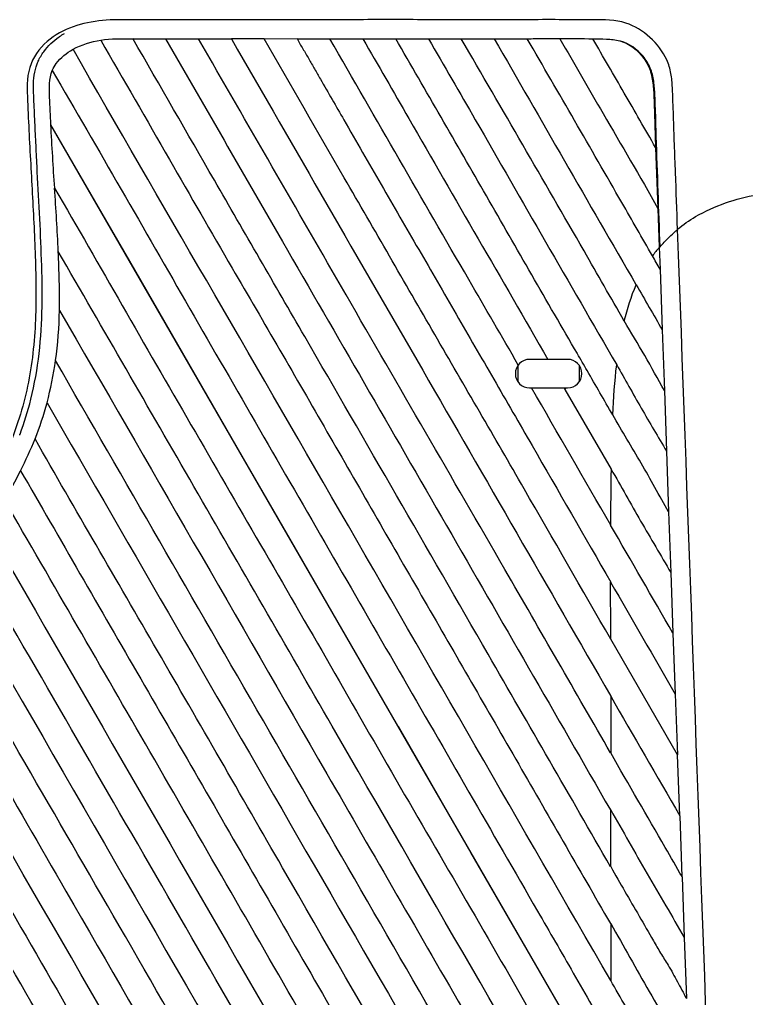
# Model space of a CAD drawing. Header units: millimetres. Extents: x 7426 to 8300, y 123 to 421.
# Drawn here: x 8181.09 to 8190.66, y 340.85 to 353.74 of the extents above; entities that cross this region are included whole.
import ezdxf

# ---------------------------------------------------------------- set-up
doc = ezdxf.new("R2010")
doc.units = ezdxf.units.MM
doc.layers.add('20_ALL_FEATURES', color=7, linetype='Continuous')

msp = doc.modelspace()

# ---------------------------------------------------------------- linework, layer by layer
at = {"layer": '20_ALL_FEATURES', "color": 7, "linetype": 'Continuous'}
for p, q in [((8182.576, 353.49), (8183.009, 353.49)), ((8183.009, 353.49), (8183.443, 353.49)), ((8183.296, 353.49), (8183.443, 353.49)), ((8183.443, 353.49), (8183.876, 353.49)), ((8184.309, 353.49), (8183.876, 353.49)), ((8184.309, 353.49), (8184.742, 353.491)), ((8184.742, 353.49), (8185.175, 353.49)), ((8185.175, 353.49), (8185.608, 353.49)), ((8185.608, 353.49), (8186.04, 353.49)), ((8186.041, 353.49), (8186.473, 353.49)), ((8186.473, 353.49), (8186.907, 353.49)), ((8186.907, 353.49), (8187.337, 353.49)), ((8188.874, 339.589), (8181.498, 352.358)), ((8189.466, 352.056), (8189.495, 351.256)), ((8189.495, 351.256), (8189.514, 350.743)), ((8189.514, 350.743), (8189.526, 350.75)), ((8189.514, 350.743), (8189.524, 350.456)), ((8189.524, 350.456), (8189.554, 349.656)), ((8189.553, 349.656), (8189.582, 348.856)), ((8187.65, 349.182), (8187.65, 348.978)), ((8188.306, 349.268), (8187.806, 349.268)), ((8188.462, 348.977), (8188.462, 349.184)), ((8187.806, 348.893), (8188.306, 348.893)), ((8188.261, 348.892), (8188.272, 348.873)), ((8188.263, 348.893), (8188.274, 348.874)), ((8188.272, 348.873), (8188.879, 347.822)), ((8189.582, 348.856), (8189.61, 348.058)), ((8189.61, 348.058), (8189.638, 347.259)), ((8189.638, 347.259), (8189.666, 346.46)), ((8189.666, 346.46), (8189.695, 345.661)), ((8189.754, 344.059), (8188.875, 345.581)), ((8189.695, 345.66), (8189.724, 344.861)), ((8188.874, 344.833), (8188.874, 344.085)), ((8189.724, 344.86), (8189.754, 344.059)), ((8189.783, 343.258), (8189.754, 344.059)), ((8188.874, 342.588), (8188.874, 343.336)), ((8189.783, 343.258), (8189.813, 342.455)), ((8189.814, 342.455), (8189.843, 341.654)), ((8188.874, 341.838), (8188.874, 341.089)), ((8189.843, 341.654), (8189.873, 340.852))]:
    msp.add_line(p, q, dxfattribs=at)
for points in [[(8184.742, 353.491), (8184.885, 353.49), (8185.175, 353.49)], [(8185.608, 353.49), (8185.752, 353.49), (8185.896, 353.49), (8186.04, 353.49)], [(8186.473, 353.49), (8186.617, 353.49), (8186.761, 353.49)], [(8185.32, 345.742), (8184.649, 346.902), (8184.038, 347.961), (8183.403, 349.059), (8182.919, 349.899), (8182.537, 350.561), (8182.221, 351.107), (8181.498, 352.358)], [(8188.874, 339.589), (8188.333, 340.522), (8187.82, 341.407), (8187.031, 342.774), (8186.077, 344.431)]]:
    msp.add_lwpolyline(points, dxfattribs=at)
for centre, radius, start, end in [((8182.134, 352.753), 0.926, 119.8963, 124.7384), ((8190.841, 349.607), 1.747, 139.4308, 144.1845), ((8161.874, 334.552), 31.898, 29.9072, 30.2662), ((8121.201, 310.084), 77.856, 30.09139, 30.28087), ((8187.806, 349.08), 0.188, 90, 270), ((8188.306, 349.08), 0.188, 270, 90), ((8177.024, 349.798), 4.34, 339.5767, 345.9142), ((8177.338, 349.8), 4.255, 338.2107, 344.9821), ((8176.696, 349.914), 4.687, 339.4383, 339.6469), ((8176.439, 350.167), 5.226, 333.0762, 338.1326), ((8236.425, 347.001), 47.553, 179.0103, 179.8992), ((7892.473, 345.612), 296.401, 359.99412, 0.13947)]:
    msp.add_arc(centre, radius, start, end, dxfattribs=at)
for points, knots in [([(8189.074, 353.696), (8188.935, 353.742), (8188.634, 353.737), (8188.197, 353.742), (8187.755, 353.74), (8187.169, 353.74), (8186.438, 353.741), (8185.565, 353.741), (8184.699, 353.74), (8183.982, 353.741), (8183.415, 353.74), (8182.997, 353.74), (8182.585, 353.74), (8182.18, 353.743), (8181.786, 353.666), (8181.425, 353.476), (8181.169, 353.114), (8181.191, 352.668), (8181.21, 352.229), (8181.235, 351.785), (8181.26, 351.342), (8181.288, 350.751), (8181.315, 350.013), (8181.259, 349.131), (8181.04, 348.29), (8180.794, 347.775), (8180.66, 347.532)], [0, 0, 0, 0, 0.031855, 0.063847, 0.095805, 0.127721, 0.191383, 0.254749, 0.317674, 0.379903, 0.410631, 0.441003, 0.470902, 0.500195, 0.528887, 0.557441, 0.587276, 0.619223, 0.651398, 0.683576, 0.715753, 0.747936, 0.81231, 0.876466, 0.93945, 1, 1, 1, 1]), ([(8189.755, 350.981), (8189.746, 351.23), (8189.733, 351.603), (8189.714, 352.101), (8189.701, 352.474), (8189.691, 352.785), (8189.676, 353.034), (8189.601, 353.273), (8189.407, 353.524), (8189.191, 353.657), (8189.074, 353.696)], [0, 0, 0, 0, 0.250786, 0.376171, 0.501541, 0.626884, 0.689505, 0.751991, 0.876159, 1, 1, 1, 1]), ([(8181.234, 348.742), (8181.333, 349.138), (8181.395, 349.758), (8181.377, 350.578), (8181.349, 351.196), (8181.32, 351.711), (8181.3, 352.122), (8181.285, 352.431), (8181.274, 352.689), (8181.265, 352.895), (8181.282, 353.048), (8181.323, 353.194), (8181.424, 353.36), (8181.529, 353.461), (8181.606, 353.514)], [0, 0, 0, 0, 0.250602, 0.376897, 0.503176, 0.629437, 0.692569, 0.755701, 0.818832, 0.850379, 0.881886, 0.912802, 0.942673, 1, 1, 1, 1]), ([(8182.154, 353.472), (8182.458, 352.949), (8183.033, 351.945), (8183.818, 350.584), (8184.515, 349.392), (8185.344, 347.955), (8186.378, 346.159), (8187.626, 344.001), (8188.454, 342.559), (8188.871, 341.837)], [0, 0, 0, 0, 0.13511, 0.258207, 0.351022, 0.443375, 0.628556, 0.813773, 1, 1, 1, 1]), ([(8188.873, 342.587), (8188.335, 343.52), (8186.993, 345.847), (8185.254, 348.86), (8183.688, 351.56), (8182.937, 352.87), (8182.578, 353.491)], [0, 0, 0, 0, 0.256444, 0.640184, 0.828976, 1, 1, 1, 1]), ([(8183.009, 353.489), (8183.523, 352.601), (8184.754, 350.462), (8186.713, 347.08), (8188.151, 344.582), (8188.871, 343.335)], [0, 0, 0, 0, 0.262751, 0.631395, 1, 1, 1, 1]), ([(8188.873, 344.085), (8188.409, 344.89), (8187.251, 346.903), (8185.432, 350.032), (8184.092, 352.366), (8183.443, 353.49)], [0, 0, 0, 0, 0.256677, 0.641432, 1, 1, 1, 1]), ([(8183.876, 353.49), (8184.714, 352.033), (8186.384, 349.15), (8188.049, 346.263), (8188.875, 344.833)], [0, 0, 0, 0, 0.504433, 1, 1, 1, 1]), ([(8188.875, 345.581), (8188.494, 346.241), (8187.726, 347.582), (8186.549, 349.604), (8185.41, 351.582), (8184.658, 352.878), (8184.308, 353.49)], [0, 0, 0, 0, 0.250145, 0.507755, 0.76853, 1, 1, 1, 1]), ([(8184.742, 353.491), (8184.763, 353.444), (8184.819, 353.358), (8184.896, 353.225), (8184.972, 353.091), (8185.075, 352.914), (8185.203, 352.69), (8185.389, 352.369), (8185.605, 351.995), (8185.934, 351.426), (8186.344, 350.715), (8186.838, 349.861), (8187.337, 349), (8188.017, 347.825), (8188.529, 346.933), (8188.875, 346.334)], [0, 0, 0, 0, 0.018546, 0.037131, 0.055747, 0.074375, 0.111703, 0.149199, 0.209176, 0.268504, 0.387733, 0.507126, 0.626558, 0.748863, 1, 1, 1, 1]), ([(8187.657, 349.193), (8187.439, 349.569), (8186.609, 351), (8185.782, 352.432), (8185.174, 353.49)], [0, 0, 0, 0, 0.262561, 1, 1, 1, 1]), ([(8185.608, 353.49), (8185.81, 353.14), (8186.622, 351.732), (8187.435, 350.325), (8188.046, 349.267)], [0, 0, 0, 0, 0.24875, 1, 1, 1, 1]), ([(8188.435, 349.343), (8188.032, 350.033), (8187.239, 351.419), (8186.441, 352.801), (8186.041, 353.49)], [0, 0, 0, 0, 0.501077, 1, 1, 1, 1]), ([(8186.473, 353.49), (8186.679, 353.134), (8187.195, 352.244), (8188.016, 350.81), (8188.641, 349.736), (8188.953, 349.196)], [0, 0, 0, 0, 0.248474, 0.622472, 1, 1, 1, 1]), ([(8189.053, 349.772), (8188.876, 350.08), (8188.166, 351.322), (8187.444, 352.558), (8186.906, 353.49)], [0, 0, 0, 0, 0.248086, 1, 1, 1, 1]), ([(8187.337, 353.49), (8187.65, 352.956), (8188.267, 351.871), (8188.896, 350.792), (8189.21, 350.246)], [0, 0, 0, 0, 0.495497, 1, 1, 1, 1]), ([(8187.772, 353.489), (8187.844, 353.49), (8187.989, 353.496), (8188.133, 353.491), (8188.206, 353.491)], [0, 0, 0, 0, 0.499869, 1, 1, 1, 1]), ([(8189.425, 350.629), (8189.29, 350.863), (8188.742, 351.818), (8188.192, 352.772), (8187.773, 353.49)], [0, 0, 0, 0, 0.245249, 1, 1, 1, 1]), ([(8188.205, 353.49), (8188.395, 353.163), (8188.822, 352.416), (8189.261, 351.676), (8189.495, 351.256)], [0, 0, 0, 0, 0.440498, 1, 1, 1, 1]), ([(8188.639, 353.49), (8188.698, 353.489), (8188.817, 353.486), (8188.938, 353.478), (8188.995, 353.462)], [0, 0, 0, 0, 0.500514, 1, 1, 1, 1]), ([(8189.466, 352.057), (8189.328, 352.296), (8189.055, 352.775), (8188.775, 353.251), (8188.639, 353.49)], [0, 0, 0, 0, 0.50043, 1, 1, 1, 1]), ([(8188.995, 353.462), (8189.121, 353.426), (8189.291, 353.294), (8189.411, 353.056), (8189.438, 352.856), (8189.447, 352.656), (8189.454, 352.39), (8189.461, 352.19), (8189.466, 352.057)], [0, 0, 0, 0, 0.246117, 0.371272, 0.496767, 0.622542, 0.748351, 1, 1, 1, 1]), ([(8189.526, 350.75), (8189.516, 350.992), (8189.501, 351.477), (8189.477, 352.082), (8189.467, 352.506), (8189.456, 352.748), (8189.447, 352.93), (8189.403, 353.108), (8189.276, 353.314), (8189.119, 353.426), (8189.005, 353.459)], [0, 0, 0, 0, 0.25074, 0.501466, 0.626808, 0.689468, 0.752114, 0.814544, 0.876925, 1, 1, 1, 1]), ([(8181.517, 353.073), (8181.531, 353.105), (8181.596, 353.22), (8181.705, 353.304), (8181.79, 353.351)], [0, 0, 0, 0, 0.259778, 1, 1, 1, 1]), ([(8188.874, 341.089), (8187.682, 343.148), (8185.33, 347.24), (8182.957, 351.321), (8181.79, 353.351)], [0, 0, 0, 0, 0.503911, 1, 1, 1, 1]), ([(8181.498, 352.358), (8181.492, 352.478), (8181.482, 352.713), (8181.471, 352.964), (8181.517, 353.073)], [0, 0, 0, 0, 0.503167, 1, 1, 1, 1]), ([(8181.517, 353.073), (8182.124, 352.029), (8183.336, 349.92), (8185.166, 346.753), (8186.696, 344.11), (8187.765, 342.252), (8188.389, 341.175), (8188.706, 340.618), (8188.874, 340.336)], [0, 0, 0, 0, 0.246379, 0.495957, 0.746089, 0.869228, 0.933175, 1, 1, 1, 1]), ([(8181.547, 351.522), (8181.848, 351.009), (8182.441, 349.967), (8183.346, 348.401), (8184.264, 346.822), (8185.183, 345.232), (8186.099, 343.633), (8187.342, 341.509), (8188.256, 339.904), (8188.874, 338.838)], [0, 0, 0, 0, 0.121737, 0.245501, 0.370375, 0.495872, 0.621715, 0.747735, 1, 1, 1, 1]), ([(8189.755, 350.981), (8189.829, 351.043), (8190.147, 351.263), (8190.523, 351.384), (8190.805, 351.438)], [0, 0, 0, 0, 0.250821, 1, 1, 1, 1]), ([(8189.526, 350.75), (8189.543, 350.77), (8189.615, 350.851), (8189.694, 350.926), (8189.757, 350.979)], [0, 0, 0, 0, 0.242345, 1, 1, 1, 1]), ([(8190.542, 329.284), (8190.412, 332.9), (8190.148, 340.132), (8189.889, 347.364), (8189.755, 350.981)], [0, 0, 0, 0, 0.49993, 1, 1, 1, 1]), ([(8188.874, 338.088), (8187.65, 340.205), (8185.819, 343.373), (8183.396, 347.575), (8182.19, 349.657), (8181.595, 350.69)], [0, 0, 0, 0, 0.503958, 0.754312, 1, 1, 1, 1]), ([(8181.611, 349.913), (8182.79, 347.881), (8184.573, 344.779), (8186.997, 340.589), (8188.241, 338.429), (8188.873, 337.336)], [0, 0, 0, 0, 0.485255, 0.739105, 1, 1, 1, 1]), ([(8189.582, 348.856), (8189.494, 349.009), (8189.327, 349.32), (8189.141, 349.62), (8189.053, 349.773)], [0, 0, 0, 0, 0.500035, 1, 1, 1, 1]), ([(8188.873, 336.584), (8188.261, 337.644), (8185.824, 341.866), (8183.384, 346.087), (8181.559, 349.251)], [0, 0, 0, 0, 0.25082, 1, 1, 1, 1]), ([(8188.953, 349.196), (8189.062, 349.006), (8189.273, 348.622), (8189.5, 348.247), (8189.61, 348.058)], [0, 0, 0, 0, 0.49998, 1, 1, 1, 1]), ([(8181.447, 348.697), (8182.585, 346.73), (8184.879, 342.757), (8187.176, 338.787), (8188.327, 336.78)], [0, 0, 0, 0, 0.495521, 1, 1, 1, 1]), ([(8189.638, 347.259), (8189.515, 347.472), (8189.281, 347.904), (8189.024, 348.323), (8188.901, 348.536)], [0, 0, 0, 0, 0.500036, 1, 1, 1, 1]), ([(8187.877, 336.808), (8186.764, 338.728), (8185.11, 341.604), (8182.917, 345.41), (8181.822, 347.288), (8181.289, 348.22)], [0, 0, 0, 0, 0.505097, 0.755425, 1, 1, 1, 1]), ([(8181.098, 347.801), (8181.361, 347.35), (8181.886, 346.435), (8182.956, 344.584), (8184.315, 342.241), (8185.67, 339.879), (8186.768, 337.987), (8187.323, 337.042), (8187.596, 336.567)], [0, 0, 0, 0, 0.120659, 0.243888, 0.494216, 0.746778, 0.873349, 1, 1, 1, 1]), ([(8188.88, 347.822), (8189.011, 347.595), (8189.264, 347.136), (8189.535, 346.687), (8189.666, 346.46)], [0, 0, 0, 0, 0.499987, 1, 1, 1, 1]), ([(8188.873, 333.585), (8188.202, 334.76), (8186.841, 337.099), (8184.821, 340.607), (8182.836, 344.047), (8181.525, 346.313), (8180.886, 347.417)], [0, 0, 0, 0, 0.254053, 0.508311, 0.760307, 1, 1, 1, 1]), ([(8180.659, 347.06), (8182.012, 344.719), (8184.75, 339.972), (8187.494, 335.229), (8188.879, 332.822)], [0, 0, 0, 0, 0.493361, 1, 1, 1, 1]), ([(8187.245, 334.905), (8186.66, 335.918), (8184.389, 339.861), (8182.115, 343.802), (8180.42, 346.726)], [0, 0, 0, 0, 0.257246, 1, 1, 1, 1]), ([(8180.17, 346.409), (8181.618, 343.91), (8183.802, 340.114), (8186.754, 335.016), (8188.251, 332.412), (8189.008, 331.102)], [0, 0, 0, 0, 0.490201, 0.743214, 1, 1, 1, 1]), ([(8190.337, 328.05), (8189.441, 329.578), (8188.132, 331.89), (8186.353, 334.952), (8184.589, 338.002), (8182.451, 341.725), (8180.739, 344.673), (8179.912, 346.106)], [0, 0, 0, 0, 0.25493, 0.382319, 0.509529, 0.761853, 1, 1, 1, 1]), ([(8179.644, 345.821), (8180.327, 344.635), (8182.113, 341.545), (8184.176, 337.971), (8185.834, 335.099), (8186.956, 333.169), (8187.79, 331.715), (8188.348, 330.747)], [0, 0, 0, 0, 0.235864, 0.615183, 0.711144, 0.807367, 1, 1, 1, 1]), ([(8187.897, 330.772), (8186.403, 333.361), (8183.561, 338.291), (8180.711, 343.216), (8179.364, 345.556)], [0, 0, 0, 0, 0.525394, 1, 1, 1, 1]), ([(8179.067, 345.319), (8179.721, 344.18), (8180.744, 342.417), (8181.943, 340.329), (8182.684, 339.062), (8183.24, 338.093), (8183.805, 337.122), (8184.365, 336.144), (8184.929, 335.164), (8186.067, 333.205), (8187.004, 331.564), (8187.762, 330.255)], [0, 0, 0, 0, 0.226551, 0.351558, 0.415344, 0.479646, 0.544271, 0.609116, 0.674102, 0.73918, 1, 1, 1, 1]), ([(8187.343, 330.229), (8187.253, 330.394), (8187.059, 330.716), (8186.69, 331.369), (8186.22, 332.18), (8185.658, 333.154), (8184.907, 334.449), (8183.979, 336.066), (8182.507, 338.603), (8181.085, 341.076), (8179.723, 343.413), (8179.098, 344.51), (8178.803, 345.028)], [0, 0, 0, 0, 0.032953, 0.065899, 0.131767, 0.197589, 0.263344, 0.394559, 0.524991, 0.778382, 0.895373, 1, 1, 1, 1]), ([(8178.706, 344.445), (8180.055, 342.098), (8182.168, 338.457), (8184.646, 334.155), (8186.153, 331.544), (8186.915, 330.238), (8187.294, 329.583)], [0, 0, 0, 0, 0.47321, 0.735694, 0.867744, 1, 1, 1, 1]), ([(8189.815, 342.456), (8189.741, 342.584), (8189.428, 343.127), (8189.113, 343.669), (8188.874, 344.085)], [0, 0, 0, 0, 0.235271, 1, 1, 1, 1]), ([(8187.096, 329.164), (8186.355, 330.444), (8185.065, 332.68), (8183.235, 335.858), (8181.622, 338.643), (8180.115, 341.248), (8179.157, 342.917), (8178.708, 343.69)], [0, 0, 0, 0, 0.264481, 0.461733, 0.655854, 0.840007, 1, 1, 1, 1]), ([(8188.874, 343.336), (8189.036, 343.056), (8189.349, 342.49), (8189.682, 341.935), (8189.843, 341.654)], [0, 0, 0, 0, 0.499987, 1, 1, 1, 1]), ([(8186.852, 328.829), (8186.672, 329.141), (8186.318, 329.767), (8185.595, 331.009), (8184.343, 333.176), (8182.593, 336.227), (8180.586, 339.678), (8179.307, 341.903), (8178.711, 342.935)], [0, 0, 0, 0, 0.066259, 0.132481, 0.264694, 0.527232, 0.780482, 1, 1, 1, 1]), ([(8188.874, 342.588), (8188.998, 342.37), (8189.186, 342.045), (8189.406, 341.667), (8189.53, 341.449), (8189.643, 341.274), (8189.754, 341.073), (8189.831, 340.925), (8189.873, 340.852)], [0, 0, 0, 0, 0.374997, 0.562504, 0.656252, 0.750006, 0.874992, 1, 1, 1, 1]), ([(8186.805, 328.169), (8186.069, 329.45), (8184.624, 331.932), (8182.53, 335.577), (8180.567, 338.965), (8179.309, 341.15), (8178.714, 342.18)], [0, 0, 0, 0, 0.273938, 0.532442, 0.779581, 1, 1, 1, 1]), ([(8188.874, 341.838), (8189.046, 341.541), (8189.376, 340.938), (8189.731, 340.35), (8189.902, 340.052)], [0, 0, 0, 0, 0.49999, 1, 1, 1, 1]), ([(8178.718, 341.424), (8180.001, 339.208), (8182.017, 335.712), (8184.738, 330.993), (8186.185, 328.495), (8186.889, 327.269)], [0, 0, 0, 0, 0.470052, 0.740629, 1, 1, 1, 1]), ([(8189.931, 339.252), (8189.843, 339.405), (8189.626, 339.79), (8189.269, 340.4), (8189.006, 340.86), (8188.874, 341.089)], [0, 0, 0, 0, 0.250013, 0.625014, 1, 1, 1, 1])]:
    msp.add_open_spline(points, degree=3, knots=knots, dxfattribs=at)
for points in [[(8181.79, 353.351), (8181.902, 353.413), (8182.028, 353.452), (8182.154, 353.472)], [(8182.154, 353.472), (8182.293, 353.493), (8182.435, 353.49), (8182.576, 353.49)], [(8187.337, 353.49), (8187.482, 353.49), (8187.627, 353.489), (8187.772, 353.489)], [(8188.206, 353.491), (8188.35, 353.491), (8188.494, 353.492), (8188.639, 353.49)], [(8181.548, 351.522), (8181.53, 351.8), (8181.512, 352.079), (8181.498, 352.358)], [(8181.595, 350.69), (8181.583, 350.967), (8181.565, 351.244), (8181.547, 351.522)], [(8181.611, 349.913), (8181.615, 350.172), (8181.607, 350.431), (8181.595, 350.69)], [(8189.053, 349.773), (8189.092, 349.935), (8189.144, 350.096), (8189.211, 350.249)], [(8189.211, 350.249), (8189.325, 350.051), (8189.439, 349.854), (8189.553, 349.656)], [(8181.56, 349.252), (8181.591, 349.471), (8181.607, 349.692), (8181.611, 349.913)], [(8181.447, 348.697), (8181.496, 348.879), (8181.533, 349.065), (8181.56, 349.252)], [(8188.901, 348.536), (8188.911, 348.756), (8188.927, 348.977), (8188.953, 349.196)], [(8188.901, 348.536), (8188.788, 348.73), (8188.677, 348.925), (8188.564, 349.12)], [(8188.874, 347.085), (8188.525, 347.687), (8188.179, 348.291), (8187.831, 348.893)], [(8180.886, 347.417), (8180.961, 347.543), (8181.032, 347.67), (8181.098, 347.801)], [(8189.695, 345.661), (8189.421, 346.136), (8189.147, 346.61), (8188.873, 347.085)], [(8188.873, 346.333), (8189.157, 345.842), (8189.441, 345.352), (8189.724, 344.86)], [(8188.874, 344.833), (8189.177, 344.308), (8189.481, 343.783), (8189.784, 343.258)]]:
    msp.add_open_spline(points, degree=3, dxfattribs=at)

doc.saveas('drawing.dxf')
